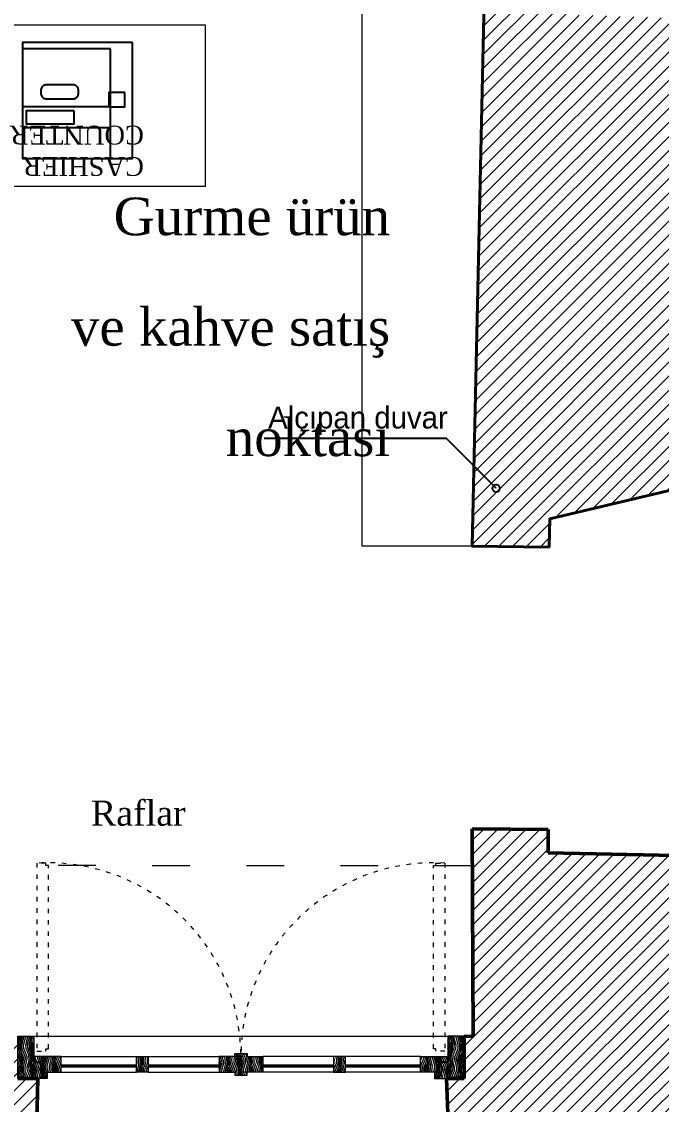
# Model space of a CAD drawing. Header units: millimetres. Extents: x 4980 to 19099, y 3891 to 5773.
# Drawn here: x 7709.6 to 7913.4, y 4565.7 to 4910.8 of the extents above; entities that cross this region are included whole.
import ezdxf

# ---------------------------------------------------------------- set-up
doc = ezdxf.new("R2010")
doc.units = ezdxf.units.MM
doc.linetypes.add('ACAD_ISO03W100', pattern=[30, 12, -18])
for name, color, linetype, lineweight in [('a 2', 132, 'Continuous', 20), ('a ahşap tarama', 46, 'Continuous', 0), ('a duvar', 84, 'Continuous', 50), ('a kapı 2', 51, 'Continuous', 9), ('a pencere 0', 252, 'Continuous', 0), ('a pencere cam', 121, 'Continuous', 0), ('a pencere doğrama', 41, 'Continuous', 20), ('kiremit', 234, 'Continuous', 20), ('Kitc-002 Çizgi_Stift_Nr__7_Stift_Nr__7', 7, 'Continuous', 25), ('no3_ahşap gorunus on kalın', 34, 'Continuous', 20), ('no3_duvar tarama', 253, 'Continuous', 9), ('no3_paslanmaz gorunus on', 163, 'Continuous', 18), ('p 40', 114, 'Continuous', 40), ('p ahşap', 38, 'Continuous', 20)]:
    doc.layers.add(name, color=color, linetype=linetype, lineweight=lineweight)
doc.layers.add('a yazı', color=30, linetype='Continuous')
doc.layers.add('no3_yazi tefris_Stift_Nr__152', color=7, linetype='Continuous', lineweight=20, true_color=0x0051a4)
doc.styles.add('ERSTELLTER_STIL_4', font='georgia.ttf')
doc.styles.get("Standard").update_dxf_attribs({"font": 'stylu.ttf', "height": 10})

# ---------------------------------------------------------------- blocks, each defined once
blk = doc.blocks.new('dggfgfg')
at = {"layer": 'a yazı'}
h = blk.add_hatch(dxfattribs=at)
h.set_pattern_fill('ANGLE', color=256, scale=3)
h.set_pattern_definition([(0, (0, 0), (0, 20.955), [15.24, -5.715]), (90, (0, 0), (-20.955, 1e-15), [15.24, -5.715])])
h.paths.add_polyline_path([(-70267.39, -26553.81, 1), (-70269.77, -26553.81, 1)])
blk.add_lwpolyline([(-70268.58, -26553.81), (-70284.45, -26537.95), (-70342.5, -26537.95)], dxfattribs=at)
blk.add_circle((-70268.58, -26553.81), 1.19, dxfattribs=at)
blk = doc.blocks.new('cash')
at = {"layer": 'Kitc-002 Çizgi_Stift_Nr__7_Stift_Nr__7', "linetype": 'Continuous', "elevation": -0.53, "flags": 128}
for points in [[(1657.93, 2854.92), (1692.93, 2854.92), (1692.93, 2891.92), (1657.93, 2891.92)], [(1664.93, 2856.92), (1692.93, 2856.92), (1692.93, 2891.92), (1664.93, 2891.92)], [(1676.51, 2876.72), (1691.77, 2876.72), (1691.77, 2880.92), (1676.51, 2880.92)], [(1660.32, 2870.93), (1665.4, 2870.93), (1665.4, 2875.49), (1660.32, 2875.49)]]:
    blk.add_lwpolyline(points, close=True, dxfattribs=at)
for points in [[(1664.93, 2882.15), (1692.93, 2882.15)], [(1664.93, 2875.49), (1692.93, 2875.49)]]:
    blk.add_lwpolyline(points, dxfattribs=at)
blk.add_lwpolyline([(1676.61, 2868.48), (1685.53, 2868.48, 0.414214), (1687.03, 2869.98), (1687.03, 2871.36, 0.414214), (1685.53, 2872.86), (1676.61, 2872.86, 0.414214), (1675.11, 2871.36), (1675.11, 2869.98, 0.414214)], format="xyb", close=True, dxfattribs=at)

msp = doc.modelspace()

# ---------------------------------------------------------------- hatches: boundary and pattern name
at = {"layer": 'a ahşap tarama', "lineweight": 5}
h = msp.add_hatch(dxfattribs=at)
h.set_pattern_fill('WOODFACE', color=256, scale=5, angle=48.7296, style=0, pattern_type=2)
h.set_pattern_definition([(48.729647, (83004.157, 30263.4013), (-0.45996352, 7.05609195), [0.25, -4.75]), (138.729647, (83004.161, 30266.059), (-7.05609195, -0.45996352), [0.5, -4.5]), (93.7296473, (83003.8772, 30264.9775), (-3.75802773, 3.29806422), [0.3535, -1.0605, 0.3535, -0.707, 2.475, -2.12156781]), (93.7296473, (83004.18, 30263.0485), (-3.75802773, 3.29806422), [0.35355, -0.7071, 0.35355, -5.65686781]), (93.7296473, (83004.9586, 30264.6936), (-3.75802773, 3.29806422), [0.35355, -6.7175178]), (93.7296473, (83005.4763, 30264.9045), (-3.75802773, 3.29806422), [0.35355, -6.7175178]), (93.7296473, (83004.6058, 30264.6706), (-3.75802773, 3.29806422), [0.35355, -6.7175178]), (93.7296473, (83004.253, 30264.6476), (-3.75802773, 3.29806422), [0.7071, -6.3639678]), (93.7296473, (83002.259, 30268.0607), (-3.75802773, 3.29806422), [0.7071, -6.3639678]), (93.7296473, (83003.7353, 30264.4367), (-3.75802773, 3.29806422), [1.4142, -5.6568678]), (93.7296473, (83003.3825, 30264.4137), (-3.75802773, 3.29806422), [1.4142, -5.6568678]), (93.7296473, (83004.3988, 30267.846), (-3.75802773, 3.29806422), [1.4142, -5.6568678]), (93.7296473, (83002.8418, 30264.5557), (-3.75802773, 3.29806422), [1.06066, -6.0104078]), (93.7296473, (83001.6185, 30264.2988), (-3.75802773, 3.29806422), [1.06066, -6.0104078]), (93.7296473, (83002.324, 30264.3448), (-3.75802773, 3.29806422), [1.06066, -6.0104078]), (93.7296473, (83003.3404, 30267.777), (-3.75802773, 3.29806422), [1.767767, -5.3033008]), (93.7296473, (83002.8227, 30267.566), (-3.75802773, 3.29806422), [1.767767, -5.3033008]), (93.7296473, (83004.092, 30267.1173), (-3.75802773, 3.29806422), [2.47487373, -4.59619407]), (75.2946985, (83004.111, 30264.107), (3.298064214, 3.75802773), [0.55901695, -10.6213229]), (75.2946985, (83003.6433, 30265.848), (3.298064214, 3.75802773), [0.55901695, -10.6213229]), (75.2946985, (83003.8542, 30265.3303), (3.298064214, 3.75802773), [0.55901695, -10.6213229]), (75.2946985, (83004.322, 30263.5892), (3.298064214, 3.75802773), [1.118034, -10.0623059]), (75.2946985, (83003.2905, 30265.825), (3.298064214, 3.75802773), [1.67705098, -9.5032889]), (75.2946985, (83002.7728, 30265.614), (3.298064214, 3.75802773), [2.23606798, -8.9442719]), (75.2946985, (83002.255, 30265.4032), (3.298064214, 3.75802773), [2.23606798, -8.9442719]), (75.2946985, (83000.633, 30265.8289), (3.298064214, 3.75802773), [2.23606798, -8.9442719]), (75.2946985, (83001.0088, 30265.499), (3.298064214, 3.75802773), [2.795085, -8.3852549]), (75.2946985, (83001.5495, 30265.3572), (3.298064214, 3.75802773), [2.795085, -8.3852549]), (112.164596, (83004.207, 30265.3533), (-3.75802773, 3.298064216), [0.55901695, -10.6213229]), (112.164596, (83004.088, 30264.4597), (-3.75802773, 3.298064216), [0.55901695, -10.6213229]), (112.164596, (83004.157, 30263.4013), (-3.75802773, 3.298064216), [1.118034, -10.0623059]), (112.164596, (83004.5828, 30265.0234), (-3.75802773, 3.298064216), [1.118034, -10.0623059]), (112.164596, (83004.0152, 30262.8606), (-3.75802773, 3.298064216), [1.67705098, -9.5032889]), (112.164596, (83003.6854, 30262.4848), (-3.75802773, 3.298064216), [2.23606798, -8.9442719]), (112.164596, (83006.4657, 30266.032), (-3.75802773, 3.298064216), [2.23606798, -8.9442719]), (112.164596, (83004.9356, 30265.0464), (-3.75802773, 3.298064216), [2.23606798, -8.9442719]), (112.164596, (83005.971, 30265.4682), (-3.75802773, 3.298064216), [2.795085, -8.3852549]), (112.164596, (83005.4533, 30265.2573), (-3.75802773, 3.298064216), [2.795085, -8.3852549])])
edge = h.paths.add_edge_path()
edge.add_line((7708.36, 4587.39), (7713.5, 4587.39))
edge.add_line((7713.5, 4587.39), (7713.5, 4579.06))
edge.add_line((7713.5, 4579.06), (7715.5, 4579.06))
edge.add_line((7715.5, 4579.06), (7715.5, 4575.74))
edge.add_line((7715.5, 4575.74), (7717.72, 4575.74))
edge.add_line((7717.72, 4575.74), (7717.72, 4573.97))
edge.add_line((7717.72, 4573.97), (7708.36, 4573.96))
edge.add_line((7708.36, 4573.96), (7708.36, 4580.04))
edge.add_line((7708.36, 4580.04), (7708.36, 4585.81))
edge.add_line((7708.36, 4585.81), (7708.36, 4587.39))
h = msp.add_hatch(dxfattribs=at)
h.set_pattern_fill('WOODFACE', color=256, scale=5, angle=48.7296, style=0, pattern_type=2)
h.set_pattern_definition([(131.270353, (-67445.2984, 30263.4013), (0.45996352, 7.05609195), [0.25, -4.75]), (41.270353, (-67445.3023, 30266.059), (7.05609195, -0.45996352), [0.5, -4.5]), (86.2703527, (-67445.0185, 30264.9775), (3.75802773, 3.29806422), [0.3535, -1.0605, 0.3535, -0.707, 2.475, -2.12156781]), (86.2703527, (-67445.3214, 30263.0485), (3.75802773, 3.29806422), [0.35355, -0.7071, 0.35355, -5.65686781]), (86.2703527, (-67446.1, 30264.6936), (3.75802773, 3.29806422), [0.35355, -6.7175178]), (86.2703527, (-67446.6176, 30264.9045), (3.75802773, 3.29806422), [0.35355, -6.7175178]), (86.2703527, (-67445.747, 30264.6706), (3.75802773, 3.29806422), [0.35355, -6.7175178]), (86.2703527, (-67445.3943, 30264.6476), (3.75802773, 3.29806422), [0.7071, -6.3639678]), (86.2703527, (-67443.4003, 30268.0607), (3.75802773, 3.29806422), [0.7071, -6.3639678]), (86.2703527, (-67444.8766, 30264.4367), (3.75802773, 3.29806422), [1.4142, -5.6568678]), (86.2703527, (-67444.5238, 30264.4137), (3.75802773, 3.29806422), [1.4142, -5.6568678]), (86.2703527, (-67445.54, 30267.846), (3.75802773, 3.29806422), [1.4142, -5.6568678]), (86.2703527, (-67443.983, 30264.5557), (3.75802773, 3.29806422), [1.06066, -6.0104078]), (86.2703527, (-67442.7598, 30264.2988), (3.75802773, 3.29806422), [1.06066, -6.0104078]), (86.2703527, (-67443.4654, 30264.3448), (3.75802773, 3.29806422), [1.06066, -6.0104078]), (86.2703527, (-67444.4817, 30267.777), (3.75802773, 3.29806422), [1.767767, -5.3033008]), (86.2703527, (-67443.964, 30267.566), (3.75802773, 3.29806422), [1.767767, -5.3033008]), (86.2703527, (-67445.2333, 30267.1173), (3.75802773, 3.29806422), [2.47487373, -4.59619407]), (104.7053015, (-67445.2524, 30264.107), (-3.298064214, 3.75802773), [0.55901695, -10.6213229]), (104.7053015, (-67444.7846, 30265.848), (-3.298064214, 3.75802773), [0.55901695, -10.6213229]), (104.7053015, (-67444.9955, 30265.3303), (-3.298064214, 3.75802773), [0.55901695, -10.6213229]), (104.7053015, (-67445.4633, 30263.5892), (-3.298064214, 3.75802773), [1.118034, -10.0623059]), (104.7053015, (-67444.4318, 30265.825), (-3.298064214, 3.75802773), [1.67705098, -9.5032889]), (104.7053015, (-67443.914, 30265.614), (-3.298064214, 3.75802773), [2.23606797, -8.9442719]), (104.7053015, (-67443.3964, 30265.4032), (-3.298064214, 3.75802773), [2.23606797, -8.9442719]), (104.7053015, (-67441.7743, 30265.8289), (-3.298064214, 3.75802773), [2.23606797, -8.9442719]), (104.7053015, (-67442.15, 30265.499), (-3.298064214, 3.75802773), [2.795085, -8.3852549]), (104.7053015, (-67442.6908, 30265.3572), (-3.298064214, 3.75802773), [2.795085, -8.3852549]), (67.835404, (-67445.3483, 30265.3533), (3.75802773, 3.298064216), [0.55901695, -10.6213229]), (67.835404, (-67445.2294, 30264.4597), (3.75802773, 3.298064216), [0.55901695, -10.6213229]), (67.835404, (-67445.2984, 30263.4013), (3.75802773, 3.298064216), [1.118034, -10.0623059]), (67.835404, (-67445.7241, 30265.0234), (3.75802773, 3.298064216), [1.118034, -10.0623059]), (67.835404, (-67445.1565, 30262.8606), (3.75802773, 3.298064216), [1.67705098, -9.5032889]), (67.835404, (-67444.8267, 30262.4848), (3.75802773, 3.298064216), [2.23606797, -8.9442719]), (67.835404, (-67447.607, 30266.032), (3.75802773, 3.298064216), [2.23606797, -8.9442719]), (67.835404, (-67446.077, 30265.0464), (3.75802773, 3.298064216), [2.23606797, -8.9442719]), (67.835404, (-67447.1123, 30265.4682), (3.75802773, 3.298064216), [2.795085, -8.3852549]), (67.835404, (-67446.5946, 30265.2573), (3.75802773, 3.298064216), [2.795085, -8.3852549])])
edge = h.paths.add_edge_path()
edge.add_line((7850.5, 4587.39), (7845.36, 4587.39))
edge.add_line((7845.36, 4587.39), (7845.36, 4579.06))
edge.add_line((7845.36, 4579.06), (7843.36, 4579.06))
edge.add_line((7843.36, 4579.06), (7843.36, 4575.74))
edge.add_line((7843.36, 4575.74), (7841.13, 4575.74))
edge.add_line((7841.13, 4575.74), (7841.13, 4573.97))
edge.add_line((7841.13, 4573.97), (7850.5, 4573.96))
edge.add_line((7850.5, 4573.96), (7850.5, 4580.04))
edge.add_line((7850.5, 4580.04), (7850.5, 4585.81))
edge.add_line((7850.5, 4585.81), (7850.5, 4587.39))
h = msp.add_hatch(dxfattribs=at)
h.set_pattern_fill('WOODFACE', color=256, scale=5, angle=48.7296, style=0, pattern_type=2)
h.set_pattern_definition([(48.729647, (83004.157, 30263.4013), (-0.45996352, 7.05609195), [0.25, -4.75]), (138.729647, (83004.161, 30266.059), (-7.05609195, -0.45996352), [0.5, -4.5]), (93.7296473, (83003.8772, 30264.9775), (-3.75802773, 3.29806422), [0.3535, -1.0605, 0.3535, -0.707, 2.475, -2.12156781]), (93.7296473, (83004.18, 30263.0485), (-3.75802773, 3.29806422), [0.35355, -0.7071, 0.35355, -5.65686781]), (93.7296473, (83004.9586, 30264.6936), (-3.75802773, 3.29806422), [0.35355, -6.7175178]), (93.7296473, (83005.4763, 30264.9045), (-3.75802773, 3.29806422), [0.35355, -6.7175178]), (93.7296473, (83004.6058, 30264.6706), (-3.75802773, 3.29806422), [0.35355, -6.7175178]), (93.7296473, (83004.253, 30264.6476), (-3.75802773, 3.29806422), [0.7071, -6.3639678]), (93.7296473, (83002.259, 30268.0607), (-3.75802773, 3.29806422), [0.7071, -6.3639678]), (93.7296473, (83003.7353, 30264.4367), (-3.75802773, 3.29806422), [1.4142, -5.6568678]), (93.7296473, (83003.3825, 30264.4137), (-3.75802773, 3.29806422), [1.4142, -5.6568678]), (93.7296473, (83004.3988, 30267.846), (-3.75802773, 3.29806422), [1.4142, -5.6568678]), (93.7296473, (83002.8418, 30264.5557), (-3.75802773, 3.29806422), [1.06066, -6.0104078]), (93.7296473, (83001.6185, 30264.2988), (-3.75802773, 3.29806422), [1.06066, -6.0104078]), (93.7296473, (83002.324, 30264.3448), (-3.75802773, 3.29806422), [1.06066, -6.0104078]), (93.7296473, (83003.3404, 30267.777), (-3.75802773, 3.29806422), [1.767767, -5.3033008]), (93.7296473, (83002.8227, 30267.566), (-3.75802773, 3.29806422), [1.767767, -5.3033008]), (93.7296473, (83004.092, 30267.1173), (-3.75802773, 3.29806422), [2.47487373, -4.59619407]), (75.2946985, (83004.111, 30264.107), (3.298064214, 3.75802773), [0.55901695, -10.6213229]), (75.2946985, (83003.6433, 30265.848), (3.298064214, 3.75802773), [0.55901695, -10.6213229]), (75.2946985, (83003.8542, 30265.3303), (3.298064214, 3.75802773), [0.55901695, -10.6213229]), (75.2946985, (83004.322, 30263.5892), (3.298064214, 3.75802773), [1.118034, -10.0623059]), (75.2946985, (83003.2905, 30265.825), (3.298064214, 3.75802773), [1.67705098, -9.5032889]), (75.2946985, (83002.7728, 30265.614), (3.298064214, 3.75802773), [2.23606798, -8.9442719]), (75.2946985, (83002.255, 30265.4032), (3.298064214, 3.75802773), [2.23606798, -8.9442719]), (75.2946985, (83000.633, 30265.8289), (3.298064214, 3.75802773), [2.23606798, -8.9442719]), (75.2946985, (83001.0088, 30265.499), (3.298064214, 3.75802773), [2.795085, -8.3852549]), (75.2946985, (83001.5495, 30265.3572), (3.298064214, 3.75802773), [2.795085, -8.3852549]), (112.164596, (83004.207, 30265.3533), (-3.75802773, 3.298064216), [0.55901695, -10.6213229]), (112.164596, (83004.088, 30264.4597), (-3.75802773, 3.298064216), [0.55901695, -10.6213229]), (112.164596, (83004.157, 30263.4013), (-3.75802773, 3.298064216), [1.118034, -10.0623059]), (112.164596, (83004.5828, 30265.0234), (-3.75802773, 3.298064216), [1.118034, -10.0623059]), (112.164596, (83004.0152, 30262.8606), (-3.75802773, 3.298064216), [1.67705098, -9.5032889]), (112.164596, (83003.6854, 30262.4848), (-3.75802773, 3.298064216), [2.23606798, -8.9442719]), (112.164596, (83006.4657, 30266.032), (-3.75802773, 3.298064216), [2.23606798, -8.9442719]), (112.164596, (83004.9356, 30265.0464), (-3.75802773, 3.298064216), [2.23606798, -8.9442719]), (112.164596, (83005.971, 30265.4682), (-3.75802773, 3.298064216), [2.795085, -8.3852549]), (112.164596, (83005.4533, 30265.2573), (-3.75802773, 3.298064216), [2.795085, -8.3852549])])
h.paths.add_polyline_path([(7722.19, 4580.9), (7713.72, 4580.9), (7713.72, 4579.29), (7715.72, 4579.29), (7715.72, 4575.97), (7722.19, 4575.97)])
h = msp.add_hatch(dxfattribs=at)
h.set_pattern_fill('WOODFACE', color=256, scale=5, angle=48.7296, style=0, pattern_type=2)
h.set_pattern_definition([(48.729647, (81499.421, 29151.8974), (-0.45996352, 7.05609195), [0.25, -4.75]), (138.729647, (81499.425, 29154.555), (-7.05609195, -0.45996352), [0.5, -4.5]), (93.7296473, (81499.141, 29153.4736), (-3.75802773, 3.29806422), [0.3535, -1.0605, 0.3535, -0.707, 2.475, -2.12156781]), (93.7296473, (81499.444, 29151.5446), (-3.75802773, 3.29806422), [0.35355, -0.7071, 0.35355, -5.65686781]), (93.7296473, (81500.2226, 29153.1897), (-3.75802773, 3.29806422), [0.35355, -6.7175178]), (93.7296473, (81500.7403, 29153.4006), (-3.75802773, 3.29806422), [0.35355, -6.7175178]), (93.7296473, (81499.8698, 29153.1667), (-3.75802773, 3.29806422), [0.35355, -6.7175178]), (93.7296473, (81499.517, 29153.1437), (-3.75802773, 3.29806422), [0.7071, -6.3639678]), (93.7296473, (81497.523, 29156.5568), (-3.75802773, 3.29806422), [0.7071, -6.3639678]), (93.7296473, (81498.9993, 29152.933), (-3.75802773, 3.29806422), [1.4142, -5.6568678]), (93.7296473, (81498.6464, 29152.91), (-3.75802773, 3.29806422), [1.4142, -5.6568678]), (93.7296473, (81499.6628, 29156.342), (-3.75802773, 3.29806422), [1.4142, -5.6568678]), (93.7296473, (81498.1057, 29153.0518), (-3.75802773, 3.29806422), [1.06066, -6.0104078]), (93.7296473, (81496.8824, 29152.795), (-3.75802773, 3.29806422), [1.06066, -6.0104078]), (93.7296473, (81497.588, 29152.841), (-3.75802773, 3.29806422), [1.06066, -6.0104078]), (93.7296473, (81498.6044, 29156.273), (-3.75802773, 3.29806422), [1.767767, -5.3033008]), (93.7296473, (81498.0867, 29156.062), (-3.75802773, 3.29806422), [1.767767, -5.3033008]), (93.7296473, (81499.356, 29155.6134), (-3.75802773, 3.29806422), [2.47487373, -4.59619407]), (75.2946985, (81499.375, 29152.603), (3.298064214, 3.75802773), [0.55901695, -10.6213229]), (75.2946985, (81498.9073, 29154.344), (3.298064214, 3.75802773), [0.55901695, -10.6213229]), (75.2946985, (81499.1182, 29153.8264), (3.298064214, 3.75802773), [0.55901695, -10.6213229]), (75.2946985, (81499.586, 29152.0853), (3.298064214, 3.75802773), [1.118034, -10.0623059]), (75.2946985, (81498.5545, 29154.321), (3.298064214, 3.75802773), [1.67705098, -9.5032889]), (75.2946985, (81498.0367, 29154.1102), (3.298064214, 3.75802773), [2.23606798, -8.9442719]), (75.2946985, (81497.519, 29153.8993), (3.298064214, 3.75802773), [2.23606798, -8.9442719]), (75.2946985, (81495.897, 29154.325), (3.298064214, 3.75802773), [2.23606798, -8.9442719]), (75.2946985, (81496.2727, 29153.9952), (3.298064214, 3.75802773), [2.795085, -8.3852549]), (75.2946985, (81496.8134, 29153.8533), (3.298064214, 3.75802773), [2.795085, -8.3852549]), (112.164596, (81499.471, 29153.8494), (-3.75802773, 3.298064216), [0.55901695, -10.6213229]), (112.164596, (81499.352, 29152.9558), (-3.75802773, 3.298064216), [0.55901695, -10.6213229]), (112.164596, (81499.421, 29151.8974), (-3.75802773, 3.298064216), [1.118034, -10.0623059]), (112.164596, (81499.8468, 29153.5196), (-3.75802773, 3.298064216), [1.118034, -10.0623059]), (112.164596, (81499.2791, 29151.3567), (-3.75802773, 3.298064216), [1.67705098, -9.5032889]), (112.164596, (81498.9493, 29150.981), (-3.75802773, 3.298064216), [2.23606798, -8.9442719]), (112.164596, (81501.7297, 29154.528), (-3.75802773, 3.298064216), [2.23606798, -8.9442719]), (112.164596, (81500.1996, 29153.5426), (-3.75802773, 3.298064216), [2.23606798, -8.9442719]), (112.164596, (81501.235, 29153.9644), (-3.75802773, 3.298064216), [2.795085, -8.3852549]), (112.164596, (81500.7173, 29153.7535), (-3.75802773, 3.298064216), [2.795085, -8.3852549])])
h.paths.add_polyline_path([(7746.13, 4580.9), (7749.92, 4580.9), (7749.92, 4575.97), (7746.13, 4575.97)])
h = msp.add_hatch(dxfattribs=at)
h.set_pattern_fill('WOODFACE', color=256, scale=5, angle=48.7296, style=0, pattern_type=2)
h.set_pattern_definition([(48.729647, (83017.351, 30258.9045), (-0.45996352, 7.05609195), [0.25, -4.75]), (138.729647, (83017.355, 30261.562), (-7.05609195, -0.45996352), [0.5, -4.5]), (93.7296473, (83017.0713, 30260.4807), (-3.75802773, 3.29806422), [0.3535, -1.0605, 0.3535, -0.707, 2.475, -2.12156781]), (93.7296473, (83017.374, 30258.5517), (-3.75802773, 3.29806422), [0.35355, -0.7071, 0.35355, -5.65686781]), (93.7296473, (83018.1527, 30260.197), (-3.75802773, 3.29806422), [0.35355, -6.7175178]), (93.7296473, (83018.6704, 30260.4077), (-3.75802773, 3.29806422), [0.35355, -6.7175178]), (93.7296473, (83017.8, 30260.174), (-3.75802773, 3.29806422), [0.35355, -6.7175178]), (93.7296473, (83017.447, 30260.151), (-3.75802773, 3.29806422), [0.7071, -6.3639678]), (93.7296473, (83015.453, 30263.564), (-3.75802773, 3.29806422), [0.7071, -6.3639678]), (93.7296473, (83016.9294, 30259.94), (-3.75802773, 3.29806422), [1.4142, -5.6568678]), (93.7296473, (83016.5766, 30259.917), (-3.75802773, 3.29806422), [1.4142, -5.6568678]), (93.7296473, (83017.593, 30263.349), (-3.75802773, 3.29806422), [1.4142, -5.6568678]), (93.7296473, (83016.036, 30260.059), (-3.75802773, 3.29806422), [1.06066, -6.0104078]), (93.7296473, (83014.8125, 30259.802), (-3.75802773, 3.29806422), [1.06066, -6.0104078]), (93.7296473, (83015.518, 30259.848), (-3.75802773, 3.29806422), [1.06066, -6.0104078]), (93.7296473, (83016.5345, 30263.28), (-3.75802773, 3.29806422), [1.767767, -5.3033008]), (93.7296473, (83016.0168, 30263.0692), (-3.75802773, 3.29806422), [1.767767, -5.3033008]), (93.7296473, (83017.286, 30262.6205), (-3.75802773, 3.29806422), [2.47487373, -4.59619407]), (75.2946985, (83017.3052, 30259.6101), (3.298064214, 3.75802773), [0.55901695, -10.6213229]), (75.2946985, (83016.8374, 30261.3512), (3.298064214, 3.75802773), [0.55901695, -10.6213229]), (75.2946985, (83017.0483, 30260.8335), (3.298064214, 3.75802773), [0.55901695, -10.6213229]), (75.2946985, (83017.516, 30259.0924), (3.298064214, 3.75802773), [1.118034, -10.0623059]), (75.2946985, (83016.4846, 30261.3282), (3.298064214, 3.75802773), [1.67705098, -9.5032889]), (75.2946985, (83015.9669, 30261.1173), (3.298064214, 3.75802773), [2.23606798, -8.9442719]), (75.2946985, (83015.4491, 30260.9064), (3.298064214, 3.75802773), [2.23606798, -8.9442719]), (75.2946985, (83013.827, 30261.332), (3.298064214, 3.75802773), [2.23606798, -8.9442719]), (75.2946985, (83014.2028, 30261.0023), (3.298064214, 3.75802773), [2.795085, -8.3852549]), (75.2946985, (83014.7435, 30260.8604), (3.298064214, 3.75802773), [2.795085, -8.3852549]), (112.164596, (83017.401, 30260.8565), (-3.75802773, 3.298064216), [0.55901695, -10.6213229]), (112.164596, (83017.2822, 30259.963), (-3.75802773, 3.298064216), [0.55901695, -10.6213229]), (112.164596, (83017.3512, 30258.9045), (-3.75802773, 3.298064216), [1.118034, -10.0623059]), (112.164596, (83017.7769, 30260.5266), (-3.75802773, 3.298064216), [1.118034, -10.0623059]), (112.164596, (83017.2093, 30258.3638), (-3.75802773, 3.298064216), [1.67705098, -9.5032889]), (112.164596, (83016.8794, 30257.988), (-3.75802773, 3.298064216), [2.23606798, -8.9442719]), (112.164596, (83019.6598, 30261.5352), (-3.75802773, 3.298064216), [2.23606798, -8.9442719]), (112.164596, (83018.1297, 30260.5496), (-3.75802773, 3.298064216), [2.23606798, -8.9442719]), (112.164596, (83019.165, 30260.9714), (-3.75802773, 3.298064216), [2.795085, -8.3852549]), (112.164596, (83018.6474, 30260.7605), (-3.75802773, 3.298064216), [2.795085, -8.3852549])])
h.paths.add_polyline_path([(7779.64, 4580.9), (7777.44, 4580.9), (7777.44, 4581.9), (7781.42, 4581.9), (7781.42, 4580.9), (7786.39, 4580.9), (7786.39, 4575.97), (7779.64, 4575.97)])
h.paths.add_polyline_path([(7772.48, 4575.97), (7777.44, 4575.97), (7777.44, 4574.97), (7781.42, 4574.97), (7781.42, 4575.97), (7779.64, 4575.97), (7779.64, 4580.9), (7772.48, 4580.9)])
h = msp.add_hatch(dxfattribs=at)
h.set_pattern_fill('WOODFACE', color=256, scale=5, angle=48.7296, style=0, pattern_type=2)
h.set_pattern_definition([(131.270353, (-65940.5624, 29151.8974), (0.45996352, 7.05609195), [0.25, -4.75]), (41.270353, (-65940.5663, 29154.555), (7.05609195, -0.45996352), [0.5, -4.5]), (86.2703527, (-65940.2825, 29153.4736), (3.75802773, 3.29806422), [0.3535, -1.0605, 0.3535, -0.707, 2.475, -2.12156781]), (86.2703527, (-65940.5854, 29151.5446), (3.75802773, 3.29806422), [0.35355, -0.7071, 0.35355, -5.65686781]), (86.2703527, (-65941.364, 29153.1897), (3.75802773, 3.29806422), [0.35355, -6.7175178]), (86.2703527, (-65941.8816, 29153.4006), (3.75802773, 3.29806422), [0.35355, -6.7175178]), (86.2703527, (-65941.011, 29153.1667), (3.75802773, 3.29806422), [0.35355, -6.7175178]), (86.2703527, (-65940.6583, 29153.1437), (3.75802773, 3.29806422), [0.7071, -6.3639678]), (86.2703527, (-65938.6643, 29156.5568), (3.75802773, 3.29806422), [0.7071, -6.3639678]), (86.2703527, (-65940.1406, 29152.933), (3.75802773, 3.29806422), [1.4142, -5.6568678]), (86.2703527, (-65939.7878, 29152.91), (3.75802773, 3.29806422), [1.4142, -5.6568678]), (86.2703527, (-65940.804, 29156.342), (3.75802773, 3.29806422), [1.4142, -5.6568678]), (86.2703527, (-65939.247, 29153.0518), (3.75802773, 3.29806422), [1.06066, -6.0104078]), (86.2703527, (-65938.0237, 29152.795), (3.75802773, 3.29806422), [1.06066, -6.0104078]), (86.2703527, (-65938.7294, 29152.841), (3.75802773, 3.29806422), [1.06066, -6.0104078]), (86.2703527, (-65939.7457, 29156.273), (3.75802773, 3.29806422), [1.767767, -5.3033008]), (86.2703527, (-65939.228, 29156.062), (3.75802773, 3.29806422), [1.767767, -5.3033008]), (86.2703527, (-65940.4973, 29155.6134), (3.75802773, 3.29806422), [2.47487373, -4.59619407]), (104.7053015, (-65940.5164, 29152.603), (-3.298064214, 3.75802773), [0.55901695, -10.6213229]), (104.7053015, (-65940.0486, 29154.344), (-3.298064214, 3.75802773), [0.55901695, -10.6213229]), (104.7053015, (-65940.2595, 29153.8264), (-3.298064214, 3.75802773), [0.55901695, -10.6213229]), (104.7053015, (-65940.7273, 29152.0853), (-3.298064214, 3.75802773), [1.118034, -10.0623059]), (104.7053015, (-65939.6958, 29154.321), (-3.298064214, 3.75802773), [1.67705098, -9.5032889]), (104.7053015, (-65939.178, 29154.1102), (-3.298064214, 3.75802773), [2.23606797, -8.9442719]), (104.7053015, (-65938.6604, 29153.8993), (-3.298064214, 3.75802773), [2.23606797, -8.9442719]), (104.7053015, (-65937.0382, 29154.325), (-3.298064214, 3.75802773), [2.23606797, -8.9442719]), (104.7053015, (-65937.414, 29153.9952), (-3.298064214, 3.75802773), [2.795085, -8.3852549]), (104.7053015, (-65937.9548, 29153.8533), (-3.298064214, 3.75802773), [2.795085, -8.3852549]), (67.835404, (-65940.6123, 29153.8494), (3.75802773, 3.298064216), [0.55901695, -10.6213229]), (67.835404, (-65940.4934, 29152.9558), (3.75802773, 3.298064216), [0.55901695, -10.6213229]), (67.835404, (-65940.5624, 29151.8974), (3.75802773, 3.298064216), [1.118034, -10.0623059]), (67.835404, (-65940.988, 29153.5196), (3.75802773, 3.298064216), [1.118034, -10.0623059]), (67.835404, (-65940.4205, 29151.3567), (3.75802773, 3.298064216), [1.67705098, -9.5032889]), (67.835404, (-65940.0907, 29150.981), (3.75802773, 3.298064216), [2.23606797, -8.9442719]), (67.835404, (-65942.871, 29154.528), (3.75802773, 3.298064216), [2.23606797, -8.9442719]), (67.835404, (-65941.341, 29153.5426), (3.75802773, 3.298064216), [2.23606797, -8.9442719]), (67.835404, (-65942.3763, 29153.9644), (3.75802773, 3.298064216), [2.795085, -8.3852549]), (67.835404, (-65941.8586, 29153.7535), (3.75802773, 3.298064216), [2.795085, -8.3852549])])
h.paths.add_polyline_path([(7812.73, 4580.9), (7808.94, 4580.9), (7808.94, 4575.97), (7812.73, 4575.97)])
h = msp.add_hatch(dxfattribs=at)
h.set_pattern_fill('WOODFACE', color=256, scale=5, angle=48.7296, style=0, pattern_type=2)
h.set_pattern_definition([(131.270353, (-67445.2984, 30263.4013), (0.45996352, 7.05609195), [0.25, -4.75]), (41.270353, (-67445.3023, 30266.059), (7.05609195, -0.45996352), [0.5, -4.5]), (86.2703527, (-67445.0185, 30264.9775), (3.75802773, 3.29806422), [0.3535, -1.0605, 0.3535, -0.707, 2.475, -2.12156781]), (86.2703527, (-67445.3214, 30263.0485), (3.75802773, 3.29806422), [0.35355, -0.7071, 0.35355, -5.65686781]), (86.2703527, (-67446.1, 30264.6936), (3.75802773, 3.29806422), [0.35355, -6.7175178]), (86.2703527, (-67446.6176, 30264.9045), (3.75802773, 3.29806422), [0.35355, -6.7175178]), (86.2703527, (-67445.747, 30264.6706), (3.75802773, 3.29806422), [0.35355, -6.7175178]), (86.2703527, (-67445.3943, 30264.6476), (3.75802773, 3.29806422), [0.7071, -6.3639678]), (86.2703527, (-67443.4003, 30268.0607), (3.75802773, 3.29806422), [0.7071, -6.3639678]), (86.2703527, (-67444.8766, 30264.4367), (3.75802773, 3.29806422), [1.4142, -5.6568678]), (86.2703527, (-67444.5238, 30264.4137), (3.75802773, 3.29806422), [1.4142, -5.6568678]), (86.2703527, (-67445.54, 30267.846), (3.75802773, 3.29806422), [1.4142, -5.6568678]), (86.2703527, (-67443.983, 30264.5557), (3.75802773, 3.29806422), [1.06066, -6.0104078]), (86.2703527, (-67442.7598, 30264.2988), (3.75802773, 3.29806422), [1.06066, -6.0104078]), (86.2703527, (-67443.4654, 30264.3448), (3.75802773, 3.29806422), [1.06066, -6.0104078]), (86.2703527, (-67444.4817, 30267.777), (3.75802773, 3.29806422), [1.767767, -5.3033008]), (86.2703527, (-67443.964, 30267.566), (3.75802773, 3.29806422), [1.767767, -5.3033008]), (86.2703527, (-67445.2333, 30267.1173), (3.75802773, 3.29806422), [2.47487373, -4.59619407]), (104.7053015, (-67445.2524, 30264.107), (-3.298064214, 3.75802773), [0.55901695, -10.6213229]), (104.7053015, (-67444.7846, 30265.848), (-3.298064214, 3.75802773), [0.55901695, -10.6213229]), (104.7053015, (-67444.9955, 30265.3303), (-3.298064214, 3.75802773), [0.55901695, -10.6213229]), (104.7053015, (-67445.4633, 30263.5892), (-3.298064214, 3.75802773), [1.118034, -10.0623059]), (104.7053015, (-67444.4318, 30265.825), (-3.298064214, 3.75802773), [1.67705098, -9.5032889]), (104.7053015, (-67443.914, 30265.614), (-3.298064214, 3.75802773), [2.23606797, -8.9442719]), (104.7053015, (-67443.3964, 30265.4032), (-3.298064214, 3.75802773), [2.23606797, -8.9442719]), (104.7053015, (-67441.7743, 30265.8289), (-3.298064214, 3.75802773), [2.23606797, -8.9442719]), (104.7053015, (-67442.15, 30265.499), (-3.298064214, 3.75802773), [2.795085, -8.3852549]), (104.7053015, (-67442.6908, 30265.3572), (-3.298064214, 3.75802773), [2.795085, -8.3852549]), (67.835404, (-67445.3483, 30265.3533), (3.75802773, 3.298064216), [0.55901695, -10.6213229]), (67.835404, (-67445.2294, 30264.4597), (3.75802773, 3.298064216), [0.55901695, -10.6213229]), (67.835404, (-67445.2984, 30263.4013), (3.75802773, 3.298064216), [1.118034, -10.0623059]), (67.835404, (-67445.7241, 30265.0234), (3.75802773, 3.298064216), [1.118034, -10.0623059]), (67.835404, (-67445.1565, 30262.8606), (3.75802773, 3.298064216), [1.67705098, -9.5032889]), (67.835404, (-67444.8267, 30262.4848), (3.75802773, 3.298064216), [2.23606797, -8.9442719]), (67.835404, (-67447.607, 30266.032), (3.75802773, 3.298064216), [2.23606797, -8.9442719]), (67.835404, (-67446.077, 30265.0464), (3.75802773, 3.298064216), [2.23606797, -8.9442719]), (67.835404, (-67447.1123, 30265.4682), (3.75802773, 3.298064216), [2.795085, -8.3852549]), (67.835404, (-67446.5946, 30265.2573), (3.75802773, 3.298064216), [2.795085, -8.3852549])])
h.paths.add_polyline_path([(7836.67, 4580.9), (7845.13, 4580.9), (7845.13, 4579.29), (7843.13, 4579.29), (7843.13, 4575.97), (7836.67, 4575.97)])
at = {"layer": 'a pencere cam', "lineweight": 5}
for points in [[(7772.48, 4578.17), (7722.19, 4578.17), (7722.19, 4577.67), (7772.48, 4577.67)], [(7836.67, 4578.14), (7786.39, 4578.14), (7786.39, 4577.64), (7836.67, 4577.64)]]:
    msp.add_hatch(color=256, dxfattribs=at).paths.add_polyline_path(points)
at = {"layer": 'no3_duvar tarama'}
h = msp.add_hatch(dxfattribs=at)
h.set_pattern_fill('ANSI31', color=256, style=0)
h.set_pattern_definition([(45, (81480.0954, 22599.253), (-2.24506403, 2.24506403), [])])
h.paths.add_polyline_path([(7883.79, 4972.56), (7917.1, 4961.71), (7927, 4959.2), (8171.35, 4901.31), (8171.24, 4880.34), (8242.07, 4909.53), (8241.73, 4939.13), (8243.81, 4939.18), (8243.19, 4965.97), (8217.93, 4972.12), (8217.45, 4970.17), (7896.33, 5048.02), (7858.29, 4980.5), (7853.09, 4743.63), (7877.61, 4743.31), (7877.81, 4752.83), (7917.22, 4761.72), (7917.1, 4911.94), (7883.79, 4913.05)])
h = msp.add_hatch(dxfattribs=at)
h.set_pattern_fill('ANSI31', color=256, style=0)
h.set_pattern_definition([(45, (77489.65, 25972.4954), (-2.24506403, 2.24506403), [])])
h.paths.add_polyline_path([(7853.43, 4587.32), (7850.5, 4587.39), (7850.5, 4573.96), (7844.91, 4573.96), (7845.4, 4560.08), (7876.4, 4560.08), (7876.4, 4558.08), (7902.4, 4558.08), (7902.4, 4560.08), (7937.4, 4560.08), (7937.4, 4578.31), (7934.01, 4578.31), (7931.96, 4644.66), (7877.21, 4645.89), (7877.27, 4653.26), (7853.12, 4653.57)])
h = msp.add_hatch(dxfattribs=at)
h.set_pattern_fill('ANSI31', color=256, style=0)
h.set_pattern_definition([(45, (85186.307, 24090.58), (-2.24506403, 2.24506403), [])])
h.paths.add_polyline_path([(7622.37, 4584.41), (7624.43, 4584.41), (7624.43, 4584.29), (7622.37, 4584.43)])
h.paths.add_polyline_path([(7635.8, 4578.43), (7622.38, 4578.43), (7622.4, 4560.08), (7657.4, 4560.08), (7657.4, 4558.08), (7683.4, 4558.08), (7683.4, 4560.08), (7714.4, 4560.08), (7714.77, 4573.96), (7708.36, 4573.96), (7708.36, 4587.39), (7701.82, 4587.98), (7698.19, 4641.8), (7638.63, 4641.93), (7636.17, 4586.81), (7635.82, 4586.81), (7635.82, 4578.96)])

# ---------------------------------------------------------------- linework, layer by layer
at = {"layer": 'a 2', "linetype": 'ACAD_ISO03W100', "elevation": -0.53}
msp.add_lwpolyline([(7853.17, 4641.72), (7698.19, 4641.8)], dxfattribs=at)
at = {"layer": 'a 2', "elevation": -0.53}
msp.add_lwpolyline([(7713.5, 4587.39), (7845.36, 4587.39)], dxfattribs=at)
at = {"layer": 'a duvar'}
for p, q in [((7853.12, 4653.57, -0.53), (7853.43, 4587.32, -0.53)), ((7877.27, 4653.26, -0.53), (7853.12, 4653.57, -0.53)), ((7931.96, 4644.66, -0.53), (7877.26, 4645.89, -0.53)), ((7850.5, 4587.39, -0.53), (7850.5, 4573.96, -0.53)), ((7853.43, 4587.32, -0.53), (7850.5, 4587.39, -0.53)), ((7714.77, 4573.96, -0.53), (7708.36, 4573.96, -0.53)), ((7714.4, 4560.08, -0.53), (7714.77, 4573.96, -0.53)), ((7844.91, 4573.96, -0.53), (7845.4, 4560.08, -0.53)), ((7850.5, 4573.96, -0.53), (7844.91, 4573.96, -0.53))]:
    msp.add_line(p, q, dxfattribs=at)
at = {"layer": 'a duvar', "elevation": -0.53}
msp.add_lwpolyline([(7877.26, 4645.89), (7877.27, 4653.26)], dxfattribs=at)
at = {"layer": 'a kapı 2', "linetype": 'ACAD_ISO03W100', "ltscale": 0.12, "elevation": -0.53}
for points in [[(7717.27, 4641.79), (7717.27, 4642.59), (7714.4, 4642.59), (7714.4, 4582.6), (7717.27, 4582.6), (7717.27, 4583.4), (7718.07, 4583.4), (7718.07, 4641.79)], [(7841.54, 4641.79), (7841.54, 4642.59), (7844.4, 4642.59), (7844.4, 4582.6), (7841.54, 4582.6), (7841.54, 4583.4), (7840.74, 4583.4), (7840.74, 4641.79)]]:
    msp.add_lwpolyline(points, close=True, dxfattribs=at)
at = {"layer": 'a kapı 2', "linetype": 'ACAD_ISO03W100', "ltscale": 0.12}
for centre, start, end in [((7717.94, 4581.25, -0.53), 0.6016, 93.3008), ((7840.87, 4581.25, -0.53), 86.6992, 179.3984)]:
    msp.add_arc(centre, 61.44, start, end, dxfattribs=at)
at = {"layer": 'a pencere 0', "elevation": -0.53}
for points in [[(7722.19, 4580.9), (7746.13, 4580.9)], [(7749.92, 4580.9), (7774.15, 4580.9)], [(7808.94, 4580.9), (7786.39, 4580.9)], [(7836.67, 4580.9), (7812.73, 4580.9)], [(7722.19, 4575.97), (7746.13, 4575.97)], [(7749.92, 4575.97), (7774.15, 4575.97)], [(7808.94, 4575.97), (7786.39, 4575.97)], [(7836.67, 4575.97), (7812.73, 4575.97)]]:
    msp.add_lwpolyline(points, dxfattribs=at)
at = {"layer": 'a pencere cam', "lineweight": 5}
for p, q in [((7722.19, 4578.17, -0.53), (7746.13, 4578.17, -0.53)), ((7746.13, 4577.67, -0.53), (7722.19, 4577.67, -0.53)), ((7749.92, 4578.17, -0.53), (7772.48, 4578.17, -0.53)), ((7772.48, 4577.67, -0.53), (7749.92, 4577.67, -0.53)), ((7786.39, 4578.14, -0.53), (7808.94, 4578.14, -0.53)), ((7808.94, 4577.64, -0.53), (7786.39, 4577.64, -0.53)), ((7812.73, 4578.14, -0.53), (7836.67, 4578.14, -0.53)), ((7836.67, 4577.64, -0.53), (7812.73, 4577.64, -0.53))]:
    msp.add_line(p, q, dxfattribs=at)
at = {"layer": 'a pencere cam', "lineweight": 5, "elevation": -0.53}
for points in [[(7746.13, 4578.17), (7722.19, 4578.17), (7722.19, 4577.67), (7746.13, 4577.67)], [(7746.13, 4578.17), (7722.19, 4578.17)], [(7749.92, 4577.67), (7772.48, 4577.67), (7772.48, 4578.17), (7749.92, 4578.17)], [(7772.48, 4578.17), (7749.92, 4578.17)], [(7808.94, 4578.14), (7786.39, 4578.14), (7786.39, 4577.64), (7808.94, 4577.64)], [(7808.94, 4578.14), (7786.39, 4578.14)], [(7812.73, 4577.64), (7836.67, 4577.64), (7836.67, 4578.14), (7812.73, 4578.14)], [(7836.67, 4578.14), (7812.73, 4578.14)]]:
    msp.add_lwpolyline(points, dxfattribs=at)
at = {"layer": 'a pencere doğrama', "elevation": -0.53}
for points in [[(7708.36, 4587.39), (7713.5, 4587.39), (7713.5, 4587.39), (7713.5, 4579.06), (7715.5, 4579.06), (7715.5, 4575.74), (7717.72, 4575.74), (7717.72, 4573.97), (7708.36, 4573.96), (7708.36, 4580.04), (7708.36, 4585.81), (7708.36, 4585.81), (7708.36, 4585.81), (7708.36, 4587.39)], [(7850.5, 4587.39), (7845.36, 4587.39), (7845.36, 4587.39), (7845.36, 4579.06), (7843.36, 4579.06), (7843.36, 4575.74), (7841.13, 4575.74), (7841.13, 4573.97), (7850.5, 4573.96), (7850.5, 4580.04), (7850.5, 4585.81), (7850.5, 4585.81), (7850.5, 4585.81), (7850.5, 4587.39)], [(7722.19, 4580.9), (7713.72, 4580.9), (7713.72, 4579.29), (7715.72, 4579.29), (7715.72, 4575.97), (7722.19, 4575.97), (7722.19, 4580.9)], [(7772.48, 4575.97), (7777.44, 4575.97), (7777.44, 4574.97), (7781.42, 4574.97), (7781.42, 4575.97), (7779.64, 4575.97), (7779.64, 4580.9), (7772.48, 4580.9), (7772.48, 4575.97)], [(7779.64, 4580.9), (7777.44, 4580.9), (7777.44, 4581.9), (7781.42, 4581.9), (7781.42, 4580.9), (7786.39, 4580.9), (7786.39, 4575.97), (7779.64, 4575.97), (7779.64, 4580.9)], [(7836.67, 4580.9), (7845.13, 4580.9), (7845.13, 4579.29), (7843.13, 4579.29), (7843.13, 4575.97), (7836.67, 4575.97), (7836.67, 4580.9)]]:
    msp.add_lwpolyline(points, dxfattribs=at)
for points in [[(7746.13, 4580.9), (7749.92, 4580.9), (7749.92, 4575.97), (7746.13, 4575.97)], [(7812.73, 4580.9), (7808.94, 4580.9), (7808.94, 4575.97), (7812.73, 4575.97)]]:
    msp.add_lwpolyline(points, close=True, dxfattribs=at)
at = {"layer": 'no3_ahşap gorunus on kalın', "elevation": -0.53}
for points in [[(7853.09, 4743.63), (7818.09, 4743.63), (7818.09, 4954.26)], [(7768.09, 4909.7), (7684.47, 4909.7)], [(7768.09, 4858.24), (7768.09, 4909.7)], [(7768.09, 4858.24), (7684.47, 4858.24)]]:
    msp.add_lwpolyline(points, dxfattribs=at)
at = {"layer": 'no3_paslanmaz gorunus on', "elevation": -0.53}
msp.add_lwpolyline([(7826.36, 4988.27), (7858.29, 4980.5), (7853.09, 4743.63)], dxfattribs=at)
at = {"layer": 'p 40', "elevation": -0.53}
for points in [[(8241.73, 4939.13), (8242.92, 4834.98), (8244.94, 4835.01), (8245.25, 4810.41), (8227, 4810.41), (8227, 4811.34), (8222, 4811.34), (8222.19, 4815.45), (8171.01, 4830.29), (8171.35, 4901.31), (7917.1, 4961.71), (7917.22, 4761.72), (7877.8, 4752.29), (7877.61, 4743.31), (7853.09, 4743.63), (7858.29, 4980.5)], [(7845.05, 4569.84), (7845.4, 4560.08), (7876.4, 4560.08), (7876.4, 4558.08), (7902.4, 4558.08), (7902.4, 4560.08), (7937.4, 4560.08), (7937.4, 4578.31), (7937.4, 4578.31)]]:
    msp.add_lwpolyline(points, dxfattribs=at)
at = {"layer": 'p ahşap'}
for p, q in [((7853.13, 4745.6, -0.53), (7853.09, 4743.63, -0.53)), ((7877.61, 4743.31, -0.53), (7877.66, 4745.92, -0.53)), ((7853.09, 4743.63, -0.53), (7877.61, 4743.31, -0.53))]:
    msp.add_line(p, q, dxfattribs=at)

# ---------------------------------------------------------------- block references
at = {"layer": 'kiremit'}
msp.add_blockref('dggfgfg', (78129.32, 31315.87, -0.53), dxfattribs=at)
at = {"layer": 'no3_duvar tarama', "rotation": 180}
msp.add_blockref('cash', (9402.76, 7759.12, 0.53), dxfattribs=at)

# ---------------------------------------------------------------- texts
at = {"layer": 'a yazı', "insert": (7788.08, 4788.12, -0.53), "char_height": 13, "width": 64.9315, "attachment_point": 1}
msp.add_mtext('{\\H0.53846x;Alçıpan duvar}', dxfattribs=at)
at = {"layer": 'no3_yazi tefris_Stift_Nr__152', "linetype": 'Continuous', "insert": (7748.53, 4861.64, 0.53), "char_height": 6, "width": 76.7042, "attachment_point": 1, "rotation": 180, "style": 'ERSTELLTER_STIL_4'}
msp.add_mtext('\\A1;{\\fGeorgia|b0|i0|c0|p22;CASHIER COUNTER\\P}', dxfattribs=at)
at = {"layer": 'no3_yazi tefris_Stift_Nr__152', "linetype": 'Continuous', "width": 120.9246, "attachment_point": 3, "line_spacing_factor": 1.759884, "style": 'ERSTELLTER_STIL_4'}
for s, insert, char_height in [('\\A1;Gurme ürün\\Pve kahve satış noktası\\P', (7826.96, 4854.74), 12), ('\\A1;Raflar\\P', (7761.84, 4662.52), 8)]:
    msp.add_mtext(s, dxfattribs=dict(at, insert=insert, char_height=char_height))

doc.saveas('drawing.dxf')
